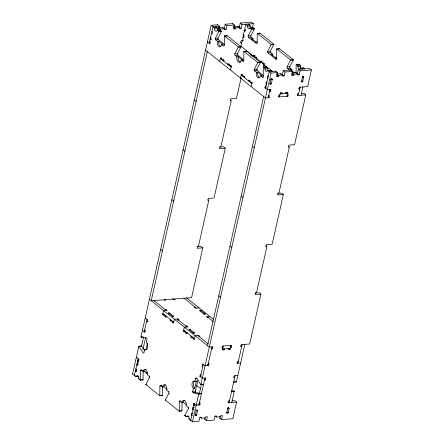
<?xml version="1.0" encoding="UTF-8"?>
<svg xmlns="http://www.w3.org/2000/svg" width="444" height="444" viewBox="0 0 444 444"><rect width="100%" height="100%" fill="white"/><g stroke="black" fill="none" stroke-linecap="round" stroke-linejoin="round"><path stroke-width="0.67" d="M143.151 370.89L143.035 379.664A1.104 0.638 85.6 0 1 142.996 379.97L140.287 380.181A1.104 0.638 85.6 0 0 140.326 379.875L140.448 370.507A1.104 0.638 85.6 0 1 141.27 369.991L141.78 369.952M162.604 386.408L162.493 395.182A1.104 0.638 85.6 0 1 162.448 395.487L159.74 395.698A1.104 0.638 85.6 0 0 159.779 395.393L159.901 386.025A1.104 0.638 85.6 0 1 160.722 385.509L161.233 385.47M182.057 401.925L181.946 410.7A1.104 0.638 85.6 0 1 181.901 411.005L179.193 411.216A1.104 0.638 85.6 0 0 179.232 410.911L179.354 401.548A1.104 0.638 85.6 0 1 180.175 401.026L180.686 400.988M195.327 392.679L195.354 390.337M244.061 60.123L237.834 55.156A1.104 0.638 85.6 0 1 237.462 53.68L240.953 47.009A1.104 0.638 85.6 0 0 241.042 46.742L227.15 35.659L224.442 35.864A1.104 0.638 85.6 0 0 224.403 36.169L224.281 45.538A1.104 0.638 85.6 0 1 223.454 46.054L221.661 44.622A3.874 2.226 85.6 0 1 218.775 46.437A3.874 2.226 85.6 0 1 217.466 41.275L215.673 39.843A1.104 0.638 85.6 0 1 215.296 38.367L218.792 31.696A1.104 0.638 85.6 0 0 218.881 31.43L221.589 31.224A1.104 0.638 85.6 0 1 221.501 31.491L218.01 38.162A1.104 0.638 85.6 0 0 218.381 39.638L224.609 44.605M263.514 75.641L257.287 70.674A1.104 0.638 85.6 0 1 256.915 69.197L260.406 62.526A1.104 0.638 85.6 0 0 260.495 62.26L246.603 51.177L243.895 51.387A1.104 0.638 85.6 0 0 243.856 51.687L243.734 61.056A1.104 0.638 85.6 0 1 242.907 61.572L241.114 60.14A3.874 2.226 85.6 0 1 238.234 61.955A3.874 2.226 85.6 0 1 236.918 56.793L235.126 55.361A1.104 0.638 85.6 0 1 234.748 53.891L238.245 47.214A1.104 0.638 85.6 0 0 238.334 46.947L241.042 46.742M272.355 55.156A3.874 2.226 85.6 0 1 272.494 54.079L270.701 52.647A1.104 0.638 85.6 0 1 270.324 51.171L273.82 44.5A1.104 0.638 85.6 0 0 273.909 44.234L260.012 33.15L257.304 33.361A1.104 0.638 85.6 0 0 257.265 33.661L257.143 43.029A1.104 0.638 85.6 0 1 256.321 43.545L248.535 37.335A1.104 0.638 85.6 0 1 248.163 35.864L251.654 29.187A1.104 0.638 85.6 0 0 251.742 28.921L254.456 28.716A1.104 0.638 85.6 0 1 254.368 28.982L250.871 35.653A1.104 0.638 85.6 0 0 251.249 37.13L253.041 38.561A3.874 2.226 85.6 0 0 252.908 40.199M268.315 70.796A2.214 1.271 85.6 0 1 267.732 68.82A1.104 0.638 85.6 0 0 267.321 67.704L266.056 66.694L263.348 66.905A1.104 0.638 85.6 0 0 263.309 67.21L263.187 76.573A1.104 0.638 85.6 0 1 262.365 77.09L260.567 75.658A3.874 2.226 85.6 0 1 257.687 77.472A3.874 2.226 85.6 0 1 256.371 72.311L254.579 70.879A1.104 0.638 85.6 0 1 254.201 69.408L257.698 62.732A1.104 0.638 85.6 0 0 257.786 62.465L260.495 62.26M291.808 70.957A3.874 2.226 85.6 0 1 291.947 69.597L290.154 68.165A1.104 0.638 85.6 0 1 289.777 66.689L293.273 60.018A1.104 0.638 85.6 0 0 293.362 59.751L279.465 48.668L276.756 48.879A1.104 0.638 85.6 0 0 276.717 49.184L276.595 58.547A1.104 0.638 85.6 0 1 275.774 59.063L267.987 52.853A1.104 0.638 85.6 0 1 267.615 51.382L271.106 44.705A1.104 0.638 85.6 0 0 271.195 44.439L273.909 44.234M296.065 72.727L296.17 64.702A1.104 0.638 85.6 0 1 296.209 64.397L298.917 64.186L300.183 65.196A1.104 0.638 85.6 0 1 300.599 66.311A2.214 1.271 85.6 0 0 301.104 68.182M138.345 376.262L135.636 376.468L132.578 374.026L138.855 346.176L141.564 345.97A1.104 0.638 85.6 0 1 141.725 346.148L144.516 350.582M138.855 346.176A1.104 0.638 85.6 0 1 139.016 346.359L143.201 353.008A1.104 0.638 85.6 0 0 144.023 352.486L144.7 349.5A3.874 2.226 85.6 0 0 147.58 347.685A3.874 2.226 85.6 0 0 146.27 342.524L146.942 339.538A1.104 0.638 85.6 0 0 146.57 338.062L141.12 337.024A1.104 0.638 85.6 0 1 140.937 336.929L211.172 25.28L217.649 24.786L219.441 26.218L218.548 30.203L220.352 30.07L220.579 29.071L218.781 27.639L218.67 28.139M147.003 319.414L144.2 331.868L145.404 331.773M207.354 51.626L151.215 300.727L163.414 299.8L164.014 300.277L165.823 300.138L164.863 299.373M141.464 346.425L143.595 336.957M136.53 371.251L136.019 371.289L136.469 369.297L135.87 368.82M137.912 365.107L137.407 365.146L137.856 363.153L137.257 362.676L137.934 362.62M138.772 361.283L138.267 361.322L138.717 359.329L136.319 357.42L136.996 357.37M142.951 349.212L145.543 337.712M154.69 301.076L154.828 300.455M217.532 25.286L217.649 24.786M144.7 349.5L146.054 349.395L147.441 343.251M143.529 370.968L143.329 371.839L145.288 371.689M222.555 27.961L222.699 27.339L218.781 27.639M147.486 373.676L146.642 372.71M225.18 24.209L226.973 25.647L226.079 29.631L224.281 28.2L225.18 24.209L232.712 23.637L234.504 25.069L233.611 29.054L235.414 28.916L235.642 27.922L233.844 26.49L233.76 26.862M222.699 27.339L224.492 28.771L224.27 29.77L226.079 29.631M164.114 314.546L163.892 315.545L162.693 314.591L163.592 310.6L167.205 310.328L166.006 309.374L165.107 309.44M219.73 61.5L220.629 57.515L221.822 58.469L221.6 59.463M166.311 316.3L166.084 317.294L164.891 316.339L165.113 315.345M223.798 61.217L224.02 60.218L222.821 59.263L222.599 60.262L223.954 60.156M232.595 24.137L232.712 23.637M174.292 300.144L174.564 298.945L191.58 297.647L202.808 247.83L201.015 246.392L197.208 246.686M171.501 320.44L171.279 321.434L170.08 320.479L170.302 319.486M237.618 26.812L237.762 26.19L233.844 26.49M228.987 65.357L229.209 64.358L228.011 63.403L227.789 64.402L229.143 64.297A0.833 0.322 12.7 0 0 229.359 64.424M178.277 319.952L179.182 319.88L177.983 318.925L174.37 319.203L173.471 323.188L172.272 322.233L172.5 321.234M240.243 23.06L242.036 24.498L241.142 28.483L239.344 27.045L240.243 23.06L251.537 22.2L253.335 23.632L252.397 27.783M237.762 26.19L239.555 27.622L239.333 28.621L241.142 28.483M230.508 70.097L231.407 66.112L230.208 65.157L229.986 66.15L231.341 66.051M177.717 320.118L177.983 318.925M240.698 46.853L241.614 42.807L240.715 42.091M244.305 36.891L242.946 36.991L242.535 38.822L243.134 39.3L242.685 41.292L241.73 40.526M244.827 30.142L244.527 30.37A0.627 0.45 -51.4 0 0 244.333 30.73L243.373 35.004A0.833 0.599 -51.4 0 0 244.006 35.675M207.886 199.65L208.78 200.366L198.451 246.204L197.547 246.27L197.097 248.263L202.808 247.83M230.336 100.005L231.235 100.727L220.907 146.559L220.002 146.631L219.552 148.623L225.263 148.185L214.036 198.007L208.325 198.44L207.881 200.433L208.78 200.366M184.876 331.107L184.649 332.106L183.455 331.152L184.349 327.161L187.967 326.889L186.769 325.929L185.864 326.001M240.487 78.061L241.386 74.076L242.585 75.03L242.363 76.024M241.125 77.811L236.491 98.363L230.78 98.801L230.336 100.794L231.235 100.727M186.497 327.128L186.769 325.929M187.074 332.861L186.846 333.855L185.648 332.9L185.875 331.907M244.555 77.778L244.783 76.779L243.584 75.824L243.356 76.823L244.716 76.718M253.191 56.333L253.491 55.006L254.69 55.961L254.462 56.954L255.461 57.753L256.815 57.648M192.263 337.002L192.036 337.995L190.837 337.04L191.064 336.047M249.744 81.918L249.972 80.919L248.773 79.964L248.551 80.963L249.905 80.858A0.833 0.322 12.7 0 0 250.188 81.019M255.461 57.753L255.689 56.754L256.882 57.709L256.582 59.041M199.04 336.513L199.944 336.441L198.746 335.486L195.132 335.764L194.233 339.749L193.035 338.794L193.262 337.795M251.271 86.658L252.17 82.673L250.971 81.718L250.743 82.712L252.103 82.612M260.578 62.227L260.878 60.895L262.077 61.849L261.849 62.848L262.848 63.642L264.202 63.542M262.848 63.642L263.07 62.648L264.269 63.603L263.819 65.595M198.557 393.856A1.104 0.638 85.6 0 1 198.74 393.95L201.448 393.745A1.104 0.638 85.6 0 0 201.271 393.65L198.557 393.856L193.107 392.818A1.104 0.638 85.6 0 1 192.729 391.342L193.406 388.356A3.874 2.226 85.6 0 1 192.097 383.194A3.874 2.226 85.6 0 1 194.977 381.379L196.331 381.274L194.761 388.25L193.406 388.356M194.977 381.379L195.649 378.388A1.104 0.638 85.6 0 1 196.476 377.872L200.66 384.521A1.104 0.638 85.6 0 0 200.821 384.698L203.535 384.493A1.104 0.638 85.6 0 1 203.374 384.315L200.66 384.521M201.271 393.65L195.815 392.613A1.104 0.638 85.6 0 1 195.443 391.136L197.924 380.125M192.224 415.678L191.114 415.24L191.564 413.247L192.074 413.209M193.096 409.573L192.502 409.096L192.946 407.104L193.456 407.065M194.466 405.716L193.362 405.278L193.812 403.28L194.317 403.241M204.551 379.992L205.45 379.925L205.899 377.933L202.286 378.205L199.889 376.296L200.338 374.303L200.938 374.78M269.575 91.447L270.479 91.375L270.929 89.383L267.316 89.66L264.918 87.751L265.368 85.759L265.967 86.236M200.488 376.773L203.297 364.319M207.509 345.637L263.647 96.531M232.14 400.882L234.776 400.677L236.574 402.114L232.828 418.72L221.534 419.58L222.433 415.595L220.624 415.734L220.402 416.727L216.483 417.027L216.705 416.034L214.902 416.172L214.002 420.157L206.471 420.729L207.37 416.744L205.561 416.883L205.339 417.882L201.421 418.176L201.643 417.182L199.839 417.321L198.94 421.306L192.463 421.8L198.74 393.95M200.821 384.698L231.774 247.425L229.975 245.993M252.431 146.348L254.229 147.785L231.774 247.425M263.348 66.905L264.607 67.91A1.104 0.638 85.6 0 1 265.024 69.025A2.214 1.271 85.6 0 0 265.851 71.256A2.214 1.271 85.6 0 0 267.282 70.829A1.104 0.638 85.6 0 1 267.998 70.613L271.056 73.055L254.229 147.785M199.245 394.117L201.532 383.971M196.642 415.073A0.627 0.45 -51.4 0 1 196.448 415.434L196.215 415.623A0.988 0.71 -51.4 0 1 195.532 415.706L195.321 415.517A0.627 0.45 -51.4 0 1 195.288 415.179L196.248 410.9A0.833 0.599 -51.4 0 1 197.097 410.101A0.833 0.599 -51.4 0 1 197.608 410.8L196.642 415.073L196.304 414.807M270.94 79.47L269.98 83.744A0.833 0.599 -51.4 0 0 270.49 84.438A0.833 0.599 -51.4 0 0 271.334 83.639L272.3 79.365A0.627 0.45 -51.4 0 0 272.261 79.026L272.105 78.86A0.988 0.71 -51.4 0 0 271.439 78.888L271.134 79.11A0.627 0.45 -51.4 0 0 270.94 79.47L270.607 79.198M205 377.999L198.918 404.984L198.618 404.745M207.803 365.545L212.016 346.864M268.154 97.758L270.024 89.455M193.812 403.28L196.204 405.194L199.822 404.917L200.266 402.924L199.367 402.991M202.847 366.311L202.248 365.834L202.697 363.841L205.095 365.751L208.708 365.473L209.157 363.481L208.253 363.553M211.566 348.856L212.471 348.784L212.92 346.792L209.302 347.069L149.417 299.295M205.555 50.194L265.44 97.963L269.058 97.686L269.508 95.693L268.603 95.765M275.624 71.623L275.735 71.123L269.258 71.623L265.518 88.228L265.967 88.195M276.828 74.165L280.786 73.676L282.584 75.114L282.356 76.107L284.166 75.968L285.065 71.984L283.266 70.552L282.367 74.537L284.166 75.968M275.735 71.123L277.533 72.561L276.634 76.546L278.444 76.407L278.666 75.408L276.867 73.976M280.647 74.303L280.786 73.676M206.471 420.729L204.673 419.297L205.067 417.554M223.31 345.998L222.422 349.983L224.226 349.844L224.453 348.851M285.725 92.519L285.808 92.147M290.687 70.474L290.798 69.974L283.266 70.552M228.371 348.551L228.144 349.55L229.953 349.411L230.841 345.426M285.853 93.468L286.08 92.474L287.884 92.335L286.979 96.32M290.798 69.974L292.596 71.412L291.697 75.397L293.506 75.258L293.728 74.259L291.93 72.827L295.848 72.527L297.647 73.959L297.419 74.958L299.228 74.82L300.127 70.835L298.329 69.403L297.43 73.388L299.228 74.82M230.403 347.419L231.302 347.347L231.751 345.354L222.416 346.07L221.967 348.063L222.871 347.991L221.972 347.275M279.903 94.899L279.004 94.972L278.555 96.964L287.89 96.248L288.339 94.256L287.435 94.328M295.71 73.149L295.848 72.527M221.534 419.58L219.736 418.148L220.185 416.156M227.012 413.303L226.801 413.12A0.627 0.45 -51.4 0 1 226.767 412.776L227.733 408.497A0.833 0.599 -51.4 0 1 228.577 407.697A0.833 0.599 -51.4 0 1 229.087 408.397L228.122 412.67A0.627 0.45 -51.4 0 1 227.933 413.031L227.694 413.22A0.988 0.71 -51.4 0 1 227.012 413.303M235.12 375.702L229.043 402.686L227.994 401.853M242.141 344.561L237.929 363.248L236.974 362.482M300.177 87.152L298.307 95.454L297.252 94.616M301.459 81.341L302.425 77.067A0.627 0.45 -51.4 0 1 302.614 76.707L302.919 76.479A0.988 0.71 -51.4 0 1 303.585 76.462L303.746 76.618A0.627 0.45 -51.4 0 1 303.779 76.962L302.814 81.241A0.833 0.599 -51.4 0 1 301.97 82.04A0.833 0.599 -51.4 0 1 301.459 81.341L301.121 81.074M231.38 390.626L234.105 391.142A1.104 0.638 85.6 0 1 234.288 391.236L231.751 402.48L231.452 402.242M236.369 381.99A1.104 0.638 85.6 0 1 236.208 381.807L233.5 382.018A1.104 0.638 85.6 0 0 233.661 382.195L236.369 381.99L244.849 344.355M265.523 245.632L266.872 246.703L256.543 292.541L255.639 292.607L255.189 294.605L260.9 294.167L249.672 343.989L241.236 344.633L240.787 346.625L241.691 346.553L240.792 345.837M288.428 146.348L289.327 147.064L278.999 192.901L278.094 192.968L277.644 194.96L283.355 194.528L272.128 244.344L266.417 244.783L265.967 246.775L266.872 246.703M301.015 95.249L302.886 86.946M301.415 93.645L304.012 93.451L305.811 94.883L294.583 144.705L288.872 145.138L288.422 147.131L289.327 147.064M298.329 69.403L309.629 68.537L311.422 69.974L307.681 86.58L299.245 87.224L298.795 89.216L299.7 89.15L298.801 88.428M290.037 70.441L287.44 68.37A1.104 0.638 85.6 0 1 287.068 66.9L290.559 60.223A1.104 0.638 85.6 0 0 290.648 59.962L293.362 59.751M159.74 395.698L145.848 384.615A1.104 0.638 85.6 0 1 145.937 384.349L149.428 377.678A1.104 0.638 85.6 0 0 149.056 376.201L147.258 374.769A3.874 2.226 85.6 0 0 145.948 369.608A3.874 2.226 85.6 0 0 143.068 371.423L141.27 369.991M179.193 411.216L165.301 400.133A1.104 0.638 85.6 0 1 165.39 399.866L168.881 393.195A1.104 0.638 85.6 0 0 168.509 391.719L166.711 390.287A3.874 2.226 85.6 0 0 165.401 385.126A3.874 2.226 85.6 0 0 162.521 386.94L160.722 385.509M188.911 416.544A1.104 0.638 85.6 0 1 188.728 416.45L186.014 416.655L184.754 415.651A1.104 0.638 85.6 0 1 184.843 415.384L188.334 408.713A1.104 0.638 85.6 0 0 187.962 407.237L186.164 405.805A3.874 2.226 85.6 0 0 184.854 400.643A3.874 2.226 85.6 0 0 181.973 402.458L180.175 401.026M219.441 26.218L212.965 26.712L209.224 43.323L210.129 43.251M226.973 25.647L234.504 25.069M242.036 24.498L253.335 23.632M211.172 25.28L214.23 27.722L216.938 27.517A1.104 0.638 85.6 0 1 217.355 28.627A2.214 1.271 85.6 0 0 217.793 30.392M243.972 30.564L244.933 31.324L245.382 29.332L244.783 28.854L245.832 24.204L247.092 25.214L249.806 25.008A1.104 0.638 85.6 0 1 250.216 26.124A2.214 1.271 85.6 0 0 250.882 28.194M214.23 27.722A1.104 0.638 85.6 0 1 214.646 28.838L217.355 28.627M247.092 25.214A1.104 0.638 85.6 0 1 247.508 26.329L250.216 26.124M223.604 28.25L224.281 28.2M238.212 27.134L239.344 27.045M220.579 29.071L224.492 28.771M235.642 27.922L239.555 27.622M214.646 28.838A2.214 1.271 85.6 0 0 215.473 31.063A2.214 1.271 85.6 0 0 216.905 30.636A1.104 0.638 85.6 0 1 217.616 30.425L220.329 30.22L221.589 31.224M247.508 26.329A2.214 1.271 85.6 0 0 248.335 28.56A2.214 1.271 85.6 0 0 249.767 28.127A1.104 0.638 85.6 0 1 250.483 27.916L253.191 27.711L254.456 28.716M249.767 28.127L252.475 27.922A1.104 0.638 85.6 0 1 253.191 27.711M218.792 31.696L221.501 31.491M251.654 29.187L254.368 28.982M224.403 36.169L227.112 35.964A1.104 0.638 85.6 0 1 227.15 35.659M257.265 33.661L259.973 33.455A1.104 0.638 85.6 0 1 260.012 33.15M215.296 38.367L218.01 38.162M248.163 35.864L250.871 35.653M211.438 39.399L210.084 39.499L210.684 39.977L211.133 37.984L210.534 37.507M215.673 39.843L218.381 39.638M248.535 37.335L251.249 37.13M207.881 41.853L207.426 41.886L209.823 43.801L210.273 41.808L209.673 41.331M217.466 41.275L218.825 41.175L223.016 44.517A3.874 2.226 85.6 0 1 222.877 45.005M251.593 39.189A3.874 2.226 85.6 0 1 251.687 38.667L253.041 38.561M243.268 40.72L241.159 40.881L240.709 42.879L241.614 42.807M221.661 44.622L223.016 44.517M251.687 38.667L255.877 42.008L257.237 41.908A3.874 2.226 85.6 0 1 257.098 42.396M238.245 47.214L240.953 47.009M271.106 44.705L273.82 44.5M243.856 51.687L246.564 51.482A1.104 0.638 85.6 0 1 246.603 51.177M276.717 49.184L279.426 48.973A1.104 0.638 85.6 0 1 279.465 48.668M234.748 53.891L237.462 53.68M267.615 51.382L270.324 51.171M235.126 55.361L237.834 55.156M267.987 52.853L270.701 52.647M236.918 56.793L238.278 56.693L242.468 60.034A3.874 2.226 85.6 0 1 242.33 60.528M271.045 54.706A3.874 2.226 85.6 0 1 271.14 54.185L272.494 54.079M221.606 58.414L220.402 58.508L231.18 67.105M255.35 55.839L252.336 56.072L251.138 55.117L252.042 55.045L240.864 46.132M241.114 60.14L242.468 60.034M271.14 54.185L275.33 57.526L276.69 57.426A3.874 2.226 85.6 0 1 276.551 57.914M275.774 59.063L277.128 58.963M257.698 62.732L260.406 62.526M290.559 60.223L293.273 60.018M264.319 64.58L263.114 64.669L264.313 65.623L265.218 65.557L272.799 71.606L271.9 71.678M263.309 67.21L266.017 67A1.104 0.638 85.6 0 1 266.056 66.694M296.17 64.702L298.879 64.491A1.104 0.638 85.6 0 1 298.917 64.186M264.607 67.91L267.321 67.704M296.209 64.397L297.469 65.401L300.183 65.196M254.201 69.408L256.915 69.197M287.068 66.9L289.777 66.689M265.024 69.025L267.732 68.82M297.469 65.401A1.104 0.638 85.6 0 1 297.885 66.517L300.599 66.311M254.579 70.879L257.287 70.674M287.44 68.37L290.154 68.165M267.998 70.613L270.707 70.407L271.972 71.412M297.885 66.517A2.214 1.271 85.6 0 0 298.718 68.748A2.214 1.271 85.6 0 0 300.144 68.321A1.104 0.638 85.6 0 1 300.86 68.104L303.568 67.899L304.834 68.903M267.282 70.829L269.991 70.618A1.104 0.638 85.6 0 1 270.707 70.407M256.371 72.311L257.731 72.211L261.921 75.552A3.874 2.226 85.6 0 1 261.782 76.046M290.498 70.23A3.874 2.226 85.6 0 1 290.592 69.702L291.947 69.597M242.369 74.975L241.164 75.069L251.942 83.666M271.056 73.055L277.533 72.561M285.065 71.984L292.596 71.412M300.127 70.835L311.422 69.974M260.567 75.658L261.921 75.552M281.241 74.625L282.367 74.537M296.414 73.465L297.43 73.388M278.666 75.408L282.584 75.114M293.728 74.259L297.647 73.959M262.365 77.09L263.719 76.99M270.912 79.593L272.272 79.487L271.312 78.727M302.42 77.189L303.779 77.084L302.431 76.007M301.487 81.341L302.841 81.235L302.481 80.969M264.918 87.751L266.272 87.646M194.328 100.011L196.137 101.443M280.125 93.906L287.656 93.329L286.219 92.186M298.729 93.468L297.824 93.534L297.375 95.527L305.811 94.883M183.1 149.833L184.909 151.265M219.663 147.042L223.471 146.753L225.263 148.185M173.671 201.088L171.872 199.656M241.192 196.17L243.001 197.602M277.75 193.384L281.557 193.09L283.355 194.528M160.645 249.473L162.454 250.91M164.324 299.728L173.665 299.017M218.737 295.815L220.546 297.247M255.294 293.023L259.102 292.735L260.9 294.167M195.232 307.143L194.328 307.209L195.521 308.164L199.14 307.892M168.343 313.209L169.697 313.103L173.687 316.289A0.833 0.322 12.7 0 1 173.46 316.7A0.833 0.322 12.7 0 1 172.333 316.389L168.343 313.209A0.833 0.322 12.7 0 1 168.57 312.798A0.833 0.322 12.7 0 1 169.697 313.103M199.822 310.806L201.176 310.7L205.167 313.886A0.833 0.322 12.7 0 1 204.939 314.296A0.833 0.322 12.7 0 1 203.813 313.986L199.822 310.806A0.833 0.322 12.7 0 1 200.05 310.395A0.833 0.322 12.7 0 1 201.176 310.7M162.693 314.591L164.724 314.435M164.891 316.339L166.922 316.184M172.333 316.389L173.687 316.289M203.813 313.986L205.167 313.886M209.918 316.489L206.305 316.766L207.503 317.721L208.403 317.649M147.913 321.301L146.553 321.406L147.153 321.883L147.602 319.891L145.21 317.982M170.08 320.479L171.434 320.374M172.272 322.233L173.632 322.128M189.1 329.764L190.454 329.664L194.45 332.85A0.833 0.322 12.7 0 1 194.222 333.261A0.833 0.322 12.7 0 1 193.09 332.95L189.1 329.764A0.833 0.322 12.7 0 1 189.327 329.359A0.833 0.322 12.7 0 1 190.454 329.664M183.455 331.152L184.809 331.046M185.648 332.9L187.007 332.795M140.937 336.929L142.291 336.824M193.09 332.95L194.45 332.85M141.12 337.024L142.474 336.918M190.837 337.04L192.197 336.935M193.035 338.794L194.389 338.689M139.016 346.359L141.725 346.148M222.638 348.99L230.17 348.412M138.567 358.819L138.117 358.852L134.371 375.463L135.22 375.396M138.717 359.329L139.222 359.29M138.683 360.767L137.668 360.844L138.267 361.322M137.856 363.153L138.362 363.114M138.162 364.563L136.808 364.668L137.407 365.146M238.378 361.255L237.473 361.322L237.024 363.314L240.642 363.037M136.469 369.297L136.98 369.258M136.608 370.718L135.42 370.812L136.019 371.289M140.448 370.507L142.313 370.368M143.068 371.423L144.422 371.323L147.563 373.826M132.578 374.026L132.984 373.998M146.587 372.96L147.053 372.921M135.636 376.468A1.104 0.638 85.6 0 0 136.352 376.257L138.384 376.101M149.056 376.201L149.561 376.162M136.352 376.257A2.214 1.271 85.6 0 1 137.779 375.829A2.214 1.271 85.6 0 1 138.611 378.055L139.116 378.016M149.428 377.678L149.939 377.639M138.611 378.055A1.104 0.638 85.6 0 0 139.022 379.17L139.699 379.121M140.326 379.875L143.035 379.664M199.889 376.296L201.249 376.19M195.649 378.388L197.008 378.288M237.834 375.491L234.221 375.768L233.772 377.761L234.676 377.694L233.777 376.978M145.937 384.349L146.442 384.31M145.848 384.615L146.353 384.576M159.901 386.025L161.766 385.886M162.521 386.94L163.875 386.841L167.016 389.349M168.509 391.719L169.014 391.68M192.729 391.342L195.443 391.136M168.881 393.195L169.392 393.156M159.779 395.393L162.493 395.182M193.107 392.818L195.815 392.613M234.105 391.142L231.396 391.347A1.104 0.638 85.6 0 1 231.574 391.447L234.288 391.236M165.39 399.866L165.895 399.828M165.301 400.133L165.806 400.094M179.354 401.548L180.875 401.432M181.973 402.458L183.328 402.358L186.474 404.867M229.493 400.693L228.588 400.766L228.138 402.758L236.574 402.114M194.861 403.724L194.405 403.763L190.665 420.368L191.175 420.329M193.362 405.278L194.206 405.211M187.962 407.237L188.467 407.198M194.056 407.542L192.946 407.104M188.334 408.713L188.844 408.674M192.502 409.096L193.345 409.029M179.232 410.911L181.946 410.7M184.843 415.384L185.348 415.345M184.754 415.651L185.431 415.595M191.114 415.24L191.963 415.173M195.316 415.051L196.67 414.951L196.37 414.713M228.149 412.548L226.496 412.409M186.014 416.655A1.104 0.638 85.6 0 0 186.73 416.444L188.933 416.272M186.73 416.444A2.214 1.271 85.6 0 1 188.156 416.017A2.214 1.271 85.6 0 1 188.989 418.242L189.494 418.204M188.989 418.242A1.104 0.638 85.6 0 0 189.405 419.358L189.91 419.319M204.673 419.297L205.145 419.264M219.736 418.148L220.44 418.093M248.54 23.998L249.806 25.008M250.483 27.916L251.742 28.921M257.304 33.361L271.195 44.439M276.756 48.879L290.648 59.962M300.86 68.104L302.12 69.114M244.905 29.998L245.354 30.353M302.769 76.157L303.779 76.962M243.995 30.458L244.333 30.73M302.087 76.801L302.425 77.067M290.592 69.702L294.783 73.044M292.113 72.1L293.151 72.927M243.04 34.715L243.995 35.476L243.545 37.474L242.946 36.991M233.616 27.484L235.414 28.916M291.708 73.826L293.506 75.258M276.845 73.637L277.644 74.27M218.559 28.632L220.352 30.07M276.645 74.975L278.444 76.407M215.679 26.507L216.938 27.517M217.616 30.425L218.881 31.43M224.442 35.864L238.334 46.947M243.895 51.387L257.786 62.465M271.623 78.827L272.3 79.365M211.921 31.363L212.515 31.84L212.071 33.833L211.472 33.356M268.209 76.268L267.61 75.791L267.166 77.783L267.76 78.261M286.996 95.532L287.89 96.248M270.884 83.283L271.334 83.639L269.641 83.478M280.591 92.691L281.94 93.767L282.162 92.768L280.353 92.907L279.448 96.897L278.493 96.132M266.827 82.418L266.228 81.935L265.778 83.933L266.378 84.41M269.131 90.304L270.479 91.375M268.159 96.97L269.058 97.686M186.541 297.841L213.597 319.419M183.827 298.046L196.426 308.097M207.209 316.694L213.509 321.722M174.564 298.945L175.158 299.423L173.354 299.561L172.394 298.801M230.408 346.631L231.302 347.347M228.605 348.335L229.953 349.411M222.882 348.773L224.226 349.844M153.702 300.344L166.3 310.395M177.084 318.992L187.063 326.956M197.841 335.553L208.092 343.728M211.572 348.068L212.471 348.784M162.915 313.592L173.698 322.189M183.677 330.153L194.455 338.75M207.359 364.402L208.708 365.473M144.644 329.875L145.244 330.353L144.794 332.345L142.402 330.436M204.556 379.209L205.45 379.925M227.966 407.498L229.087 408.397L227.395 408.23M196.403 385.27L200.782 388.766M227.561 412.221L228.122 412.67M226.429 412.504L226.767 412.776M215.135 415.956L216.483 417.027M198.474 403.84L199.822 404.917M196.598 409.99L197.608 410.8L195.915 410.633M200.072 417.105L201.421 418.176M194.949 414.907L195.288 415.179M191.564 413.247L192.163 413.725M142.602 379.659L142.996 379.97M139.022 379.17L140.287 380.181M189.405 419.358L192.463 421.8M244.827 30.142A0.988 0.71 -51.4 0 1 245.332 30.059M252.475 27.922A2.214 1.271 85.6 0 1 252.275 28.222M302.858 68.11A1.104 0.638 85.6 0 1 303.568 67.899M275.33 57.526A3.874 2.226 85.6 0 1 275.197 58.02M255.877 42.008A3.874 2.226 85.6 0 1 255.744 42.502M146.692 349.728A3.874 2.226 85.6 0 1 146.054 349.395M194.761 388.25A3.874 2.226 85.6 0 1 193.307 384.449A3.874 2.226 85.6 0 1 194.733 381.052M196.02 381.069A3.874 2.226 85.6 0 1 196.331 381.274M138.733 376.357A1.104 0.638 85.6 0 1 138.389 376.296M183.328 402.358A3.874 2.226 85.6 0 1 184.687 400.277M163.875 386.841A3.874 2.226 85.6 0 1 165.39 384.704M144.422 371.323A3.874 2.226 85.6 0 1 145.937 369.18M219.614 30.431A1.104 0.638 85.6 0 1 220.329 30.22M269.991 70.618A2.214 1.271 85.6 0 1 269.863 70.829M259.923 77.744A3.874 2.226 85.6 0 1 257.731 72.211M240.47 62.227A3.874 2.226 85.6 0 1 238.278 56.693M220.851 46.687A3.874 2.226 85.6 0 1 218.825 41.175M256.86 58.297A0.833 0.322 12.7 0 0 256.632 58.708L260.622 61.894A0.833 0.322 12.7 0 0 261.755 62.199A0.833 0.322 12.7 0 0 261.982 61.788"/></g></svg>
